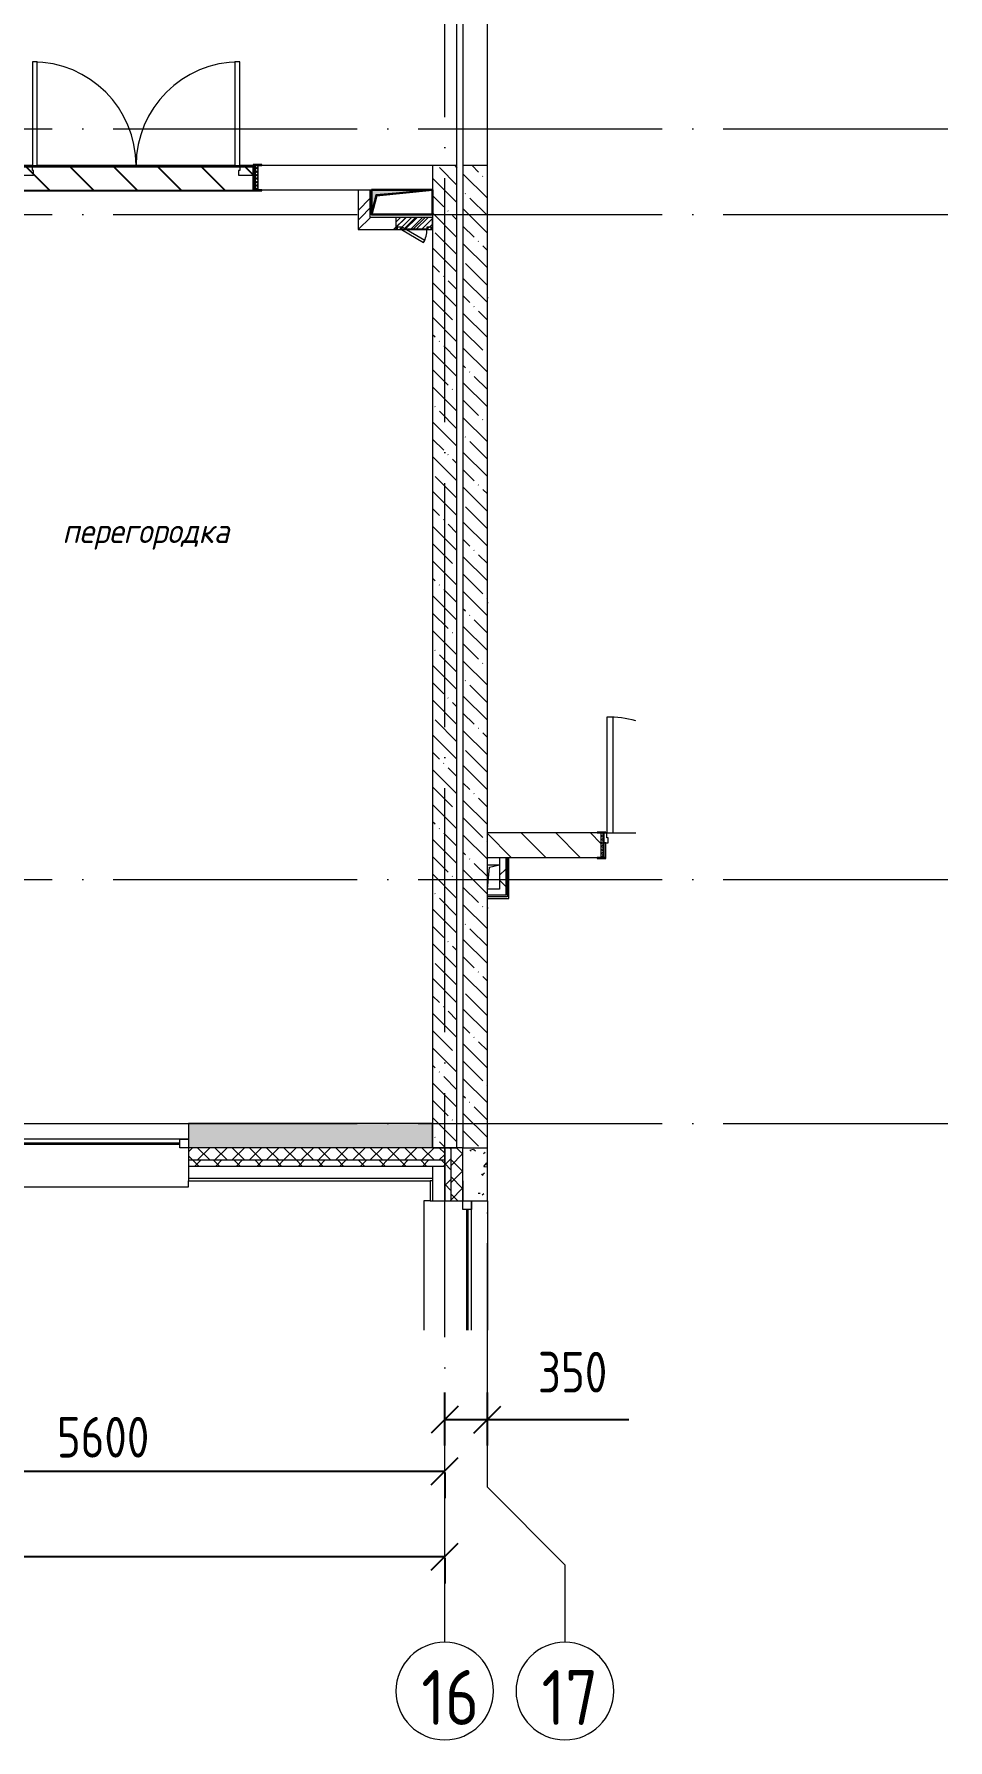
# Model space of a CAD drawing. Header units: millimetres. Extents: x -68946 to 288321, y -402657 to 324925.
# Drawn here: x 65184 to 72673, y -83822 to -69842 of the extents above; entities that cross this region are included whole.
import ezdxf

# ---------------------------------------------------------------- set-up
doc = ezdxf.new("R2010")
doc.units = ezdxf.units.MM
doc.linetypes.add('ADSK_Линия сетки', pattern=[2500, 2000, -250, 0, -250])
doc.layers.get('Defpoints').update_dxf_attribs({"color": 250})
for name, color, linetype, lineweight in [('A-____-____-DIMS', 250, 'Continuous', 9), ('A-DETL-GENF-OTLN', 250, 'Continuous', 5), ('A-DOOR-____-MCUT', 250, 'Continuous', 5), ('A-DOOR-____-OTLN', 250, 'Continuous', 5), ('A-DOOR-FRAM-MCUT', 31, 'Continuous', 5), ('A-DOOR-FRAM-OTLN', 31, 'Continuous', 5), ('A-FLOR-____-OTLN', 192, 'Continuous', 9), ('A-GENM-____-MCUT', 250, 'Continuous', 25), ('A-GENM-____-OTLN', 250, 'Continuous', 9), ('A-GLAZ-____-MCUT', 250, 'Continuous', 9), ('A-GLAZ-____-OTLN', 250, 'Continuous', 5), ('A-WALL-____-MCUT', 250, 'Continuous', 13), ('A-WALL-____-PATT', 250, 'Continuous', 13), ('A-WALL-FNSH-MCUT', 250, 'Continuous', 13), ('G-____-____-TEXT', 250, 'Continuous', 9), ('I-WALL-____-OTLN', 250, 'Continuous', 9), ('S-GRID-____-IDEN', 250, 'Continuous', 9), ('S-GRID-____-OTLN', 250, 'Continuous', 9), ('КР_Отверстия_ВК', 1, 'Continuous', 30)]:
    doc.layers.add(name, color=color, linetype=linetype, lineweight=lineweight)
doc.styles.add('GOST Common', font='', dxfattribs={"width": 0.9, "height": 350})
doc.styles.add('ISOCPEUR_I', font='isocpeui.ttf', dxfattribs={"width": 0.9, "height": 12.5})
doc.styles.get("Standard").update_dxf_attribs({"font": 'ГОСТ тип А.ttf'})
doc.styles.get('GOST Common').set_extended_font_data('GOST Common')
doc.dimstyles.new('А3', dxfattribs={"dimtxt": 333, "dimasz": 222, "dimexe": 222, "dimexo": 111, "dimgap": 111, "dimtad": 1, "dimtoh": 1, "dimdec": 0, "dimrnd": 0.0015, "dimzin": 0, "dimdsep": 46, "dimtxsty": 'Standard', "dimblk": 'OBLIQUE', "dimcen": 0, "dimclrd": 7, "dimclre": 7, "dimclrt": 7, "dimadec": 0, "dimazin": 0, "dimtfac": 1, "dimtdec": 0, "dimtofl": 0, "dimtmove": 0, "dimatfit": 3, "dimfxl": 1, "dimtolj": 1, "dimtzin": 0, "dimarcsym": 0})
pattern_1 = [(135, (-601.29, -122294.79), (-84.85281, -84.85281), []), (225, (-601.29, -122294.79), (84.85281, -84.85281), [])]
pattern_2 = [(45, (-601.29, -122294.79), (-70.71068, 70.71068), []), (135, (-601.29, -122294.79), (-70.71068, -70.71068), [])]
pattern_3 = [(45, (-601.3, -122294.8), (-224.5064, 224.5064), []), (45, (-521.92, -122294.8), (0, 449.0128), []), (45, (-680.67, -122294.8), (0, 449.0128), [])]
pattern_4 = [(135, (-601.3, -122294.79), (-142.5612, -142.5612), []), (135, (-458.73, -122294.79), (-142.5612, -142.5612), [252.016, -50.403, 3.353, -47.05])]
pattern_5 = [(50, (-601.3, -122294.8), (364.3679, -31.8783), [38.1, -419.1]), (355, (-601.3, -122294.8), (-70.4859, 382.1133), [30.48, -335.28]), (100.451, (-570.93, -122297.45), (293.885, 350.2334), [32.38, -356.18]), (46.184, (-601.3, -122193.2), (542.1585, -84.0858), [57.15, -628.65]), (96.636, (-556.1, -122200.2), (474.805, 494.8554), [48.57, -534.27]), (351.184, (-601.3, -122193.2), (474.8102, 494.85), [45.72, -502.92]), (21, (-550.5, -122218.6), (303.2285, -204.5305), [38.1, -419.1]), (326, (-550.5, -122218.6), (123.6039, 368.376), [30.48, -335.28]), (71.451, (-525.22, -122235.63), (426.8341, 163.8427), [32.38, -356.18]), (37.5, (-601.29, -122294.79), (6.17665, 169.11015), [16.764, -314.452, 16.764, -323.596, -336.55]), (37.5, (-601.29, -122294.79), (6.17665, 169.11015), [-671.576, 16.764, -319.786]), (7.5, (-601.3, -122294.79), (133.63888, 200.3615), [16.764, -177.292, 16.764, -306.832, -128.27]), (7.5, (-601.3, -122294.79), (133.63888, 200.3615), [-517.652, 16.764, -111.506]), (327.5, (-714.58, -122294.79), (271.18182, -11.45836), [16.764, -110.236, 16.764, -379.476, -525.78]), (327.5, (-714.58, -122294.79), (271.18182, -11.45836), [-523.24, 16.764, -509.016]), (317.5, (-765.38, -122294.8), (296.2585, 50.85285), [16.764, -148.336, 16.764, -246.38, -373.38]), (317.5, (-765.38, -122294.8), (296.2585, 50.85285), [-428.244, 16.764, -356.616])]

# ---------------------------------------------------------------- blocks, each defined once
blk = doc.blocks.new('Дверь_СКБ_2Ст_Внутренняя1 - Н_ВВ-4_2000x2600h_Фрамуга сверху-42096474-АР1_Маркировочный план 2 этажа С1')
at = {"layer": 'A-DOOR-____-OTLN'}
h = blk.add_hatch(dxfattribs=at)
h.set_pattern_fill('FP_14', color=256, style=0, pattern_type=2)
h.set_pattern_definition([(135, (1301.41, 164.685), (-14.1421, -14.1421), []), (225, (1301.41, 164.685), (14.1421, -14.1421), [])])
h.paths.add_polyline_path([(1012.5, -100), (1012.5, 100), (987.5, 100), (987.5, -100)])
at = {"layer": 'A-DOOR-FRAM-OTLN'}
h = blk.add_hatch(dxfattribs=at)
h.set_pattern_fill('FP_15', color=256, style=0, pattern_type=2)
h.set_pattern_definition([(45, (-821.384, 164.685), (-14.1421, 14.1421), []), (135, (-821.384, 164.685), (-14.1421, -14.1421), [])])
h.paths.add_polyline_path([(-962.5, -100), (-962.5, 100), (-987.5, 100), (-987.5, -100)])
at = {"layer": 'A-DOOR-____-MCUT'}
for p, q in [((-837.5, 950), (-837.5, 100)), ((-797.5, 950), (-837.5, 950)), ((-797.5, 100), (-797.5, 950)), ((862.5, 950), (822.5, 950)), ((822.5, 950), (822.5, 100)), ((862.5, 100), (862.5, 950)), ((-837.5, 100), (-797.5, 100)), ((822.5, 100), (862.5, 100))]:
    blk.add_line(p, q, dxfattribs=at)
at = {"layer": 'A-DOOR-____-OTLN'}
for centre, start, end in [((-837.5, 100), 0, 90), ((862.5, 100), 90, 180)]:
    blk.add_arc(centre, 850, start, end, dxfattribs=at)
at = {"layer": 'A-DOOR-FRAM-MCUT'}
for p, q in [((-947.5, 108), (-1017.5, 108)), ((-1017.5, 108), (-1017.5, 100)), ((-1017.5, 100), (-947.5, 100)), ((-962.5, 100), (-987.5, 100)), ((-987.5, 100), (-987.5, -100)), ((-837.5, 100), (-962.5, 100)), ((-962.5, 100), (-962.5, 20)), ((-962.5, -100), (-962.5, 100)), ((-947.5, 100), (-962.5, 100)), ((-962.5, 100), (-962.5, 99)), ((-962.5, 99), (-947.5, 99)), ((-962.5, 20), (-827.5, 20)), ((-947.5, 20), (-962.5, 20)), ((-962.5, 20), (-962.5, -100)), ((-947.5, 100), (-947.5, 108)), ((-947.5, 99), (-947.5, 100)), ((-947.5, -100), (-947.5, 20)), ((-837.5, 60), (-837.5, 100)), ((-827.5, 60), (-837.5, 60)), ((-827.5, 20), (-827.5, 60)), ((862.5, 60), (852.5, 60)), ((852.5, 60), (852.5, 20)), ((852.5, 20), (987.5, 20)), ((862.5, 100), (862.5, 60)), ((987.5, 100), (862.5, 100)), ((1042.5, 108), (972.5, 108)), ((972.5, 108), (972.5, 100)), ((987.5, 100), (972.5, 100)), ((972.5, 100), (972.5, 99)), ((972.5, 100), (1042.5, 100)), ((972.5, 99), (987.5, 99)), ((987.5, 20), (972.5, 20)), ((972.5, 20), (972.5, -100)), ((987.5, 20), (987.5, 100)), ((1012.5, 100), (987.5, 100)), ((987.5, 100), (987.5, -100)), ((987.5, 99), (987.5, 100)), ((987.5, -100), (987.5, 20)), ((1012.5, -100), (1012.5, 100)), ((1042.5, 100), (1042.5, 108)), ((-947.5, -100), (-1017.5, -100)), ((-1017.5, -100), (-1017.5, -108)), ((-1017.5, -108), (-947.5, -108)), ((-987.5, -100), (-962.5, -100)), ((-962.5, -100), (-947.5, -100)), ((-947.5, -108), (-947.5, -100)), ((972.5, -100), (987.5, -100)), ((1042.5, -100), (972.5, -100)), ((972.5, -100), (972.5, -108)), ((972.5, -108), (1042.5, -108)), ((987.5, -100), (1012.5, -100)), ((1042.5, -108), (1042.5, -100))]:
    blk.add_line(p, q, dxfattribs=at)
blk = doc.blocks.new('Окно_СКБ_1Ст1 - 120_Окно_СКБ_1Ст_1700_ОК19Л-29018918-АР1_Маркировочный план 2 этажа С1')
at = {"layer": 'A-GLAZ-____-MCUT'}
for p, q in [((-850, -195), (-850, -125)), ((-850, -125), (-780, -125)), ((-780, -125), (-780, -195)), ((780, -195), (780, -125)), ((780, -125), (850, -125)), ((850, -125), (850, -195)), ((-780, -195), (-850, -195)), ((850, -195), (780, -195))]:
    blk.add_line(p, q, dxfattribs=at)
at = {"layer": 'A-GLAZ-____-MCUT', "lineweight": 5}
for p, q in [((780, -155), (-780, -155)), ((780, -165), (-780, -165))]:
    blk.add_line(p, q, dxfattribs=at)
at = {"layer": 'A-GLAZ-____-OTLN'}
blk.add_line((-850, -195), (850, -195), dxfattribs=at)
blk = doc.blocks.new('WNW_Отлив1 - Отлив_металлический 2-28595994-АР1_Маркировочный план 2 этажа С1')
at = {"layer": 'A-GLAZ-____-OTLN'}
for p, q in [((850, 320), (-850, 320)), ((-850, 320), (-850, 270)), ((850, 270), (850, 320))]:
    blk.add_line(p, q, dxfattribs=at)
blk = doc.blocks.new('Окно_СКБ_1Ст1 - 120_Окно_СКБ_1Ст_1650_ОК17_E60-37619705-АР1_Маркировочный план 2 этажа С1')
at = {"layer": 'A-GLAZ-____-MCUT'}
for p, q in [((755, -195), (755, -125)), ((755, -125), (825, -125)), ((825, -125), (825, -195)), ((825, -195), (755, -195))]:
    blk.add_line(p, q, dxfattribs=at)
at = {"layer": 'A-GLAZ-____-MCUT', "lineweight": 5}
for p, q in [((755, -155), (-234, -155)), ((755, -165), (-234, -165))]:
    blk.add_line(p, q, dxfattribs=at)
at = {"layer": 'A-GLAZ-____-OTLN'}
blk.add_line((-234, -195), (825, -195), dxfattribs=at)
blk = doc.blocks.new('WNW_Отлив1 - Отлив_металлический 2-28603322-АР1_Маркировочный план 2 этажа С1')
at = {"layer": 'A-GLAZ-____-OTLN'}
for p, q in [((825, 320), (-234, 320)), ((825, 270), (825, 320))]:
    blk.add_line(p, q, dxfattribs=at)
blk = doc.blocks.new('_Wn_-As_OpeningMEP_floor__Rectangular - _Wn_-As_OpeningMEP_floor__Rectangular-V14-АР1_Маркировочный план 2 этажа С1')
at = {"layer": 'A-DETL-GENF-OTLN'}
for p, q in [((-212, 112), (250, 150)), ((-250, -50), (-212, 112))]:
    blk.add_line(p, q, dxfattribs=at)
blk = doc.blocks.new('_Wn_-As_OpeningMEP_floor__Rectangular - _Wn_-As_OpeningMEP_floor__Rectangular-34853280-АР1_Маркировочный план 2 этажа С1')
at = {"layer": 'A-DETL-GENF-OTLN'}
for p, q in [((-32, 132), (50, 150)), ((-50, -50), (-32, 132))]:
    blk.add_line(p, q, dxfattribs=at)
blk = doc.blocks.new('Дверь_СКБ_2Ст_Фрамуга2 - Н_ВВ-13_2700x2600h_Коридоры-42037136-АР1_Маркировочный план 2 этажа С1')
at = {"layer": 'A-DOOR-FRAM-OTLN'}
h = blk.add_hatch(dxfattribs=at)
h.set_pattern_fill('FP_52', color=256, style=0, pattern_type=2)
h.set_pattern_definition([(45, (-1171.384, 164.685), (-14.1421, 14.1421), []), (135, (-1171.384, 164.685), (-14.1421, -14.1421), [])])
h.paths.add_polyline_path([(-1312.5, -100), (-1312.5, 100), (-1337.5, 100), (-1337.5, -100)])
at = {"layer": 'A-DOOR-____-MCUT'}
for p, q in [((-1287.5, 1050), (-1287.5, 100)), ((-1237.5, 1050), (-1287.5, 1050)), ((-1237.5, 100), (-1237.5, 1050)), ((-1287.5, 100), (-1237.5, 100))]:
    blk.add_line(p, q, dxfattribs=at)
at = {"layer": 'A-DOOR-____-OTLN'}
blk.add_arc((-1287.5, 100), 950, 75.62242, 90, dxfattribs=at)
at = {"layer": 'A-DOOR-FRAM-MCUT'}
for p, q in [((-1297.5, 108), (-1367.5, 108)), ((-1367.5, 108), (-1367.5, 100)), ((-1367.5, 100), (-1297.5, 100)), ((-1312.5, 100), (-1337.5, 100)), ((-1337.5, 100), (-1337.5, -100)), ((-1287.5, 100), (-1312.5, 100)), ((-1312.5, 100), (-1312.5, 20)), ((-1312.5, -100), (-1312.5, 100)), ((-1312.5, 20), (-1277.5, 20)), ((-1297.5, 20), (-1312.5, 20)), ((-1312.5, 20), (-1312.5, -100)), ((-1297.5, 100), (-1297.5, 108)), ((-1297.5, -100), (-1297.5, 20)), ((-1287.5, 60), (-1287.5, 100)), ((-1277.5, 60), (-1287.5, 60)), ((-1277.5, 20), (-1277.5, 60)), ((-1297.5, -100), (-1367.5, -100)), ((-1367.5, -100), (-1367.5, -108)), ((-1367.5, -108), (-1297.5, -108)), ((-1337.5, -100), (-1312.5, -100)), ((-1312.5, -100), (-1297.5, -100)), ((-1297.5, -108), (-1297.5, -100))]:
    blk.add_line(p, q, dxfattribs=at)
blk = doc.blocks.new('АР_Люк - ЛРС_ВК_300х400_внутренний_RAL 9003-42734016-АР1_Маркировочный план 2 этажа С1')
at = {"layer": 'A-DOOR-____-OTLN'}
h = blk.add_hatch(dxfattribs=at)
h.set_pattern_fill('FP_53', color=256, style=0, pattern_type=2)
h.set_pattern_definition([(45, (125, 0), (-22.6274, 22.6274), [])])
h.paths.add_polyline_path([(275, 50), (-25, 50), (-25, -50), (275, -50)])
at = {"layer": 'A-DETL-GENF-OTLN'}
for p, q in [((275, 50), (-25, 50)), ((-25, 50), (-25, -50)), ((275, -50), (275, 50)), ((-25, -50), (275, -50))]:
    blk.add_line(p, q, dxfattribs=at)
at = {"layer": 'A-DOOR-____-MCUT', "lineweight": 5}
for p, q in [((48, 155), (38, 138)), ((230, 50), (48, 155)), ((20, 50), (-15, 50)), ((-15, 50), (-15, 30)), ((-15, 30), (20, 30)), ((20, 30), (20, 50)), ((38, 138), (220, 33)), ((220, 33), (230, 50)), ((265, 50), (230, 50)), ((230, 50), (230, 30)), ((230, 30), (265, 30)), ((265, 30), (265, 50))]:
    blk.add_line(p, q, dxfattribs=at)
blk.add_arc((230, 50), 210, 150, 180, dxfattribs=at)
at = {"layer": 'A-DOOR-____-OTLN'}
blk.add_line((230, 50), (48, 155), dxfattribs=at)
blk = doc.blocks.new('ASML_АР_Отделка Люка - ВО Отделка люков_Грунтовка 0_Шпатлевка 0_Окраска 0_0-V55-АР1_Маркировочный план 2 этажа С1')
at = {"layer": 'A-GENM-____-MCUT', "lineweight": 5}
for p, q in [((-140, 3), (-150, 3)), ((-150, 3), (-150, 0)), ((65, 3), (-104, 3)), ((150, 3), (140, 3)), ((150, 0), (150, 3)), ((-150, 0), (-140, 0)), ((-104, 0), (70, 0)), ((103, 0), (105, 0)), ((140, 0), (150, 0))]:
    blk.add_line(p, q, dxfattribs=at)
blk = doc.blocks.new('Ось сетки - Круг_Ø8 мм-39983606-АР1_Маркировочный план 2 этажа С1')
at = {"layer": 'S-GRID-____-IDEN'}
for start, end in [(360, 180), (180, 360)]:
    blk.add_arc((0, 0), 4, start, end, dxfattribs=at)
blk = doc.blocks.new('_Oblique')
at = {"color": 0, "linetype": 'ByBlock', "lineweight": -2}
blk.add_line((-0.5, -0.5), (0.5, 0.5), dxfattribs=at)
blk = doc.blocks.new('*D2824')
at = {"layer": 'A-____-____-DIMS', "color": 7, "lineweight": -2, "transparency": 16777216}
for p, q in [((62949, -81620), (68549, -81620)), ((62949, -81631), (62949, -81842)), ((68549, -81631), (68549, -81842))]:
    blk.add_line(p, q, dxfattribs=at)
at = {"layer": 'Defpoints', "color": 0, "transparency": 16777216}
for p in [(62949, -81520), (68549, -81520), (68549, -81620)]:
    blk.add_point(p, dxfattribs=at)
at = {"layer": 'A-____-____-DIMS', "color": 7, "lineweight": -2, "transparency": 16777216, "xscale": 222, "yscale": 222, "zscale": 222, "rotation": 180}
blk.add_blockref('_Oblique', (62949, -81620), dxfattribs=at)
at = {"layer": 'A-____-____-DIMS', "color": 7, "lineweight": -2, "transparency": 16777216, "xscale": 222, "yscale": 222, "zscale": 222}
blk.add_blockref('_Oblique', (68549, -81620), dxfattribs=at)
at = {"layer": 'A-____-____-DIMS', "color": 7, "transparency": 16777216, "insert": (65749, -81342), "char_height": 333, "width": 2.48, "attachment_point": 5}
blk.add_mtext('\\A1;5600', dxfattribs=at)
blk = doc.blocks.new('*D2825')
at = {"layer": 'A-____-____-DIMS', "color": 7, "lineweight": -2, "transparency": 16777216}
for p, q in [((68549, -81409), (68549, -80975)), ((68899, -81409), (68899, -80975)), ((68549, -81197), (68899, -81197)), ((68899, -81197), (70057, -81197))]:
    blk.add_line(p, q, dxfattribs=at)
at = {"layer": 'Defpoints', "color": 0, "transparency": 16777216}
for p in [(68899, -81197), (68549, -81520), (68899, -81520)]:
    blk.add_point(p, dxfattribs=at)
at = {"layer": 'A-____-____-DIMS', "color": 7, "lineweight": -2, "transparency": 16777216, "xscale": 222, "yscale": 222, "zscale": 222, "rotation": 180}
blk.add_blockref('_Oblique', (68549, -81197), dxfattribs=at)
at = {"layer": 'A-____-____-DIMS', "color": 7, "lineweight": -2, "transparency": 16777216, "xscale": 222, "yscale": 222, "zscale": 222}
blk.add_blockref('_Oblique', (68899, -81197), dxfattribs=at)
at = {"layer": 'A-____-____-DIMS', "color": 7, "transparency": 16777216, "insert": (69313, -80642), "char_height": 333, "width": 1.86, "attachment_point": 1, "line_spacing_factor": 1.022761}
blk.add_mtext('\\A1;350', dxfattribs=at)
blk = doc.blocks.new('*D2826')
at = {"layer": 'A-____-____-DIMS', "color": 7, "lineweight": -2, "transparency": 16777216}
for p, q in [((-601, -82320), (68549, -82320)), ((-601, -82331), (-601, -82542)), ((68549, -82331), (68549, -82542))]:
    blk.add_line(p, q, dxfattribs=at)
at = {"layer": 'Defpoints', "color": 0, "transparency": 16777216}
for p in [(-601, -82220), (68549, -82220), (68549, -82320)]:
    blk.add_point(p, dxfattribs=at)
at = {"layer": 'A-____-____-DIMS', "color": 7, "lineweight": -2, "transparency": 16777216, "xscale": 222, "yscale": 222, "zscale": 222, "rotation": 180}
blk.add_blockref('_Oblique', (-601, -82320), dxfattribs=at)
at = {"layer": 'A-____-____-DIMS', "color": 7, "lineweight": -2, "transparency": 16777216, "xscale": 222, "yscale": 222, "zscale": 222}
blk.add_blockref('_Oblique', (68549, -82320), dxfattribs=at)
at = {"layer": 'A-____-____-DIMS', "color": 7, "transparency": 16777216, "insert": (33974, -82042), "char_height": 333, "width": 2.92, "attachment_point": 5}
blk.add_mtext('\\A1;69150', dxfattribs=at)
blk = doc.blocks.new('*U2803')
at = {"linetype": 'ByBlock', "lineweight": -2, "ltscale": 5}
h = blk.add_hatch(color=0, dxfattribs=at)
h.dxf.hatch_style = 1
h.paths.add_polyline_path([(82, -93), (1000, 0), (0, 0), (0, -400)])
at = {"color": 0, "linetype": 'ByBlock', "lineweight": -2, "ltscale": 5}
blk.add_lwpolyline([(0, 0), (1000, 0), (1000, -400), (0, -400)], close=True, dxfattribs=at)
blk.add_lwpolyline([(1000, 0), (82, -93), (0, -400)], dxfattribs=at)

msp = doc.modelspace()

# ---------------------------------------------------------------- hatches: boundary and pattern name
h = msp.add_hatch()
h.set_pattern_fill('ANSI31', color=256, scale=80, angle=90)
h.set_pattern_definition([(135, (54698.7, -70927.8), (-179.605, -179.605), [])])
h.paths.add_polyline_path([(66979.3078, -71127.7883), (54698.7078, -71127.7883), (54698.7078, -70927.7883), (66979.3078, -70927.7883)])
at = {"layer": 'A-WALL-____-PATT', "lineweight": 15, "true_color": 0x000000}
h = msp.add_hatch(dxfattribs=at)
h.set_pattern_fill('FP_23', color=18, style=0, pattern_type=2)
h.set_pattern_definition(pattern_4)
h.paths.add_polyline_path([(68448.7078, -78969.7281), (68648.7078, -78969.7281), (68648.7078, -70919.7883), (68448.7078, -70919.7883), (68448.7078, -78814.4683)])
h = msp.add_hatch(dxfattribs=at)
h.set_pattern_fill('FP_23', color=18, style=0, pattern_type=2)
h.set_pattern_definition(pattern_4)
h.paths.add_polyline_path([(68448.7078, -78969.7281), (68648.7078, -78969.7281), (68648.7078, -70919.7883), (68448.7078, -70919.7883), (68448.7078, -78814.4683)])
h = msp.add_hatch(dxfattribs=at)
h.set_pattern_fill('FP_23', color=18, style=0, pattern_type=2)
h.set_pattern_definition(pattern_4)
h.paths.add_polyline_path([(68698.7078, -78969.7287), (68898.7078, -78969.7287), (68898.7078, -70919.7883), (68698.7078, -70919.7883), (68698.7078, -78814.4683)])
h = msp.add_hatch(dxfattribs=at)
h.set_pattern_fill('FP_7', color=18, style=0, pattern_type=2)
h.set_pattern_definition(pattern_3)
h.paths.add_polyline_path([(67938.7078, -71344.7883), (67938.7078, -71119.7883), (67838.7078, -71119.7883), (67838.7078, -71344.7883)])
h = msp.add_hatch(dxfattribs=at)
h.set_pattern_fill('FP_7', color=18, style=0, pattern_type=2)
h.set_pattern_definition(pattern_3)
h.paths.add_polyline_path([(67838.7078, -71444.7883), (68148.7078, -71444.7883), (68148.7078, -71441.7883), (68158.7078, -71441.7883), (68158.7078, -71424.7883), (68193.7078, -71424.7883), (68193.7078, -71441.7883), (68195.4399, -71441.7883), (68203.7078, -71427.4678), (68228.5117, -71441.7883), (68403.7078, -71441.7883), (68403.7078, -71424.7883), (68438.7078, -71424.7883), (68439.7078, -71441.7883), (68448.7078, -71441.7883), (68448.7078, -71344.7883), (67838.7078, -71344.7883)])
h = msp.add_hatch(dxfattribs=at)
h.set_pattern_fill('FP_1', color=18, style=0, pattern_type=2)
h.set_pattern_definition([(135, (-601.3, -122294.79), (-141.42136, -141.42136), [])])
h.paths.add_polyline_path([(68973.3732, -76589.7878), (69828.7078, -76589.7878), (69828.7078, -76389.7878), (68898.7078, -76389.7878), (68898.7078, -76589.7878)])
h = msp.add_hatch(dxfattribs=at)
h.set_pattern_fill('FP_25', color=18, style=0, pattern_type=2)
h.set_pattern_definition([(45, (-601.3, -122294.79), (-141.42136, 141.42136), []), (135, (-601.3, -122294.79), (-141.42136, -141.42136), [])])
h.paths.add_polyline_path([(69048.7078, -76850.6145), (69048.7078, -76589.7878), (68998.7078, -76589.7878), (68998.7078, -76850.6145)])
h = msp.add_hatch(dxfattribs=at)
h.set_pattern_fill('FP_24', color=18, style=0, pattern_type=2)
h.set_pattern_definition(pattern_5)
h.paths.add_polyline_path([(68402.8242, -78969.7878), (68448.7078, -78969.7878), (68448.7078, -78769.7878), (66448.7078, -78769.7878), (66448.7078, -78969.7878), (67832.2751, -78969.7878)])
h.paths.add_polyline_path([(64408.981, -78969.7878), (64748.7078, -78969.7878), (64748.7078, -78769.7878), (64048.7078, -78769.7878), (64048.7078, -78969.7878)])
h.paths.add_polyline_path([(62697.3339, -78969.7878), (62748.7078, -78969.7878), (62748.7078, -78769.7878), (61948.7078, -78769.7878), (61948.7078, -78969.7878), (62126.7848, -78969.7878)])
h.paths.add_polyline_path([(59548.7078, -78969.7878), (60248.7078, -78969.7878), (60248.7078, -78769.7878), (59548.7078, -78769.7878)])
h.paths.add_polyline_path([(57562.3926, -78969.7878), (58248.7078, -78969.7878), (58248.7078, -78769.7878), (57448.7078, -78769.7878), (57448.7078, -78969.7878)])
h.paths.add_polyline_path([(53748.7078, -78969.7878), (53748.7078, -78769.7878), (52948.7078, -78769.7878), (52948.7078, -78969.7878), (53568.5494, -78969.7878)])
h.paths.add_polyline_path([(49004.1572, -78969.7878), (49248.7078, -78969.7878), (49248.7078, -78769.7878), (48448.7078, -78769.7878), (48448.7078, -78969.7878)])
h.paths.add_polyline_path([(44748.7078, -78969.7878), (44748.7078, -78769.7878), (43948.7078, -78769.7878), (43948.7078, -78969.7878), (44439.7649, -78969.7878)])
h.paths.add_polyline_path([(41587.0198, -78969.7878), (42248.7078, -78969.7878), (42248.7078, -78769.7878), (41548.7078, -78769.7878), (41548.7078, -78969.7878)])
h.paths.add_polyline_path([(40248.7078, -78969.7878), (40248.7078, -78769.7878), (39448.7078, -78769.7878), (39448.7078, -78969.7878), (39875.3727, -78969.7878)])
h.paths.add_polyline_path([(35881.5295, -78969.7878), (36148.7078, -78969.7878), (36148.7078, -78769.7878), (35748.7078, -78769.7878), (35748.7078, -78969.7878)])
h.paths.add_polyline_path([(34948.7078, -78969.7878), (35348.7078, -78969.7878), (35348.7078, -78769.7878), (34948.7078, -78769.7878), (34948.7078, -78814.4683)])
h.paths.add_polyline_path([(31317.1372, -78969.7878), (31648.7078, -78969.7878), (31648.7078, -78769.7878), (30848.7078, -78769.7878), (30848.7078, -78969.7878)])
h.paths.add_polyline_path([(27148.7078, -78969.7878), (27148.7078, -78769.7878), (26348.7078, -78769.7878), (26348.7078, -78969.7878), (26752.745, -78969.7878)])
h.paths.add_polyline_path([(23548.7078, -78969.7878), (24248.7078, -78969.7878), (24248.7078, -78769.7878), (23548.7078, -78769.7878)])
h.paths.add_polyline_path([(22648.7078, -78969.7878), (22648.7078, -78769.7878), (21848.7078, -78769.7878), (21848.7078, -78969.7878), (22188.3528, -78969.7878)])
h.paths.add_polyline_path([(18148.7078, -78969.7878), (18148.7078, -78769.7878), (17348.7078, -78769.7878), (17348.7078, -78969.7878), (17623.9605, -78969.7878)])
h.paths.add_polyline_path([(13059.5683, -78969.7878), (13648.7078, -78969.7878), (13648.7078, -78769.7878), (12848.7078, -78769.7878), (12848.7078, -78969.7878)])
h.paths.add_polyline_path([(9148.7078, -78969.7878), (9148.7078, -78769.7878), (8348.7078, -78769.7878), (8348.7078, -78969.7878), (9065.7251, -78969.7878)])
h.paths.add_polyline_path([(6212.9799, -78969.7878), (6248.7078, -78969.7878), (6248.7078, -78769.7878), (5548.7078, -78769.7878), (5548.7078, -78969.7878)])
h.paths.add_polyline_path([(4648.7078, -78969.7878), (4648.7078, -78769.7878), (3848.7078, -78769.7878), (3848.7078, -78969.7878), (4501.3328, -78969.7878)])
h.paths.add_polyline_path([(148.7078, -78969.7878), (148.7078, -78769.7878), (-401.3141, -78769.7878), (-401.3141, -78969.7878), (-63.0594, -78969.7878)])
h = msp.add_hatch(dxfattribs=at)
h.set_pattern_fill('FP_17', color=18, style=0, pattern_type=2)
h.set_pattern_definition(pattern_2)
h.paths.add_polyline_path([(68402.8242, -79069.7878), (68548.7078, -79069.7878), (68548.7078, -78969.7878), (66448.7078, -78969.7878), (66448.7078, -79069.7878), (67832.2751, -79069.7878)])
h.paths.add_polyline_path([(63148.7078, -79069.7878), (63148.7078, -78969.7878), (61948.7078, -78969.7878), (61948.7078, -79069.7878), (62697.3339, -79069.7878)])
h.paths.add_polyline_path([(64408.981, -79069.7878), (64748.7078, -79069.7878), (64748.7078, -78969.7878), (64048.7078, -78969.7878), (64048.7078, -79069.7878)])
h.paths.add_polyline_path([(57448.7078, -79069.7878), (58648.7078, -79069.7878), (58648.7078, -78969.7878), (57448.7078, -78969.7878)])
h.paths.add_polyline_path([(60248.7078, -79069.7878), (60248.7078, -78969.7878), (59548.7078, -78969.7878), (59548.7078, -79069.7878)])
h.paths.add_polyline_path([(53568.5494, -79069.7878), (54148.7078, -79069.7878), (54148.7078, -78969.7878), (52948.7078, -78969.7878), (52948.7078, -79069.7878), (52998.0004, -79069.7878)])
h.paths.add_polyline_path([(49648.7078, -79069.7878), (49648.7078, -78969.7878), (48448.7078, -78969.7878), (48448.7078, -79069.7878), (49574.7062, -79069.7878)])
h.paths.add_polyline_path([(45148.7078, -79069.7878), (45148.7078, -78969.7878), (43948.7078, -78969.7878), (43948.7078, -79069.7878), (45010.314, -79069.7878)])
h.paths.add_polyline_path([(42248.7078, -79069.7878), (42248.7078, -78969.7878), (41548.7078, -78969.7878), (41548.7078, -79069.7878), (41587.0198, -79069.7878)])
h.paths.add_polyline_path([(39875.3727, -79069.7878), (40648.7078, -79069.7878), (40648.7078, -78969.7878), (39448.7078, -78969.7878), (39448.7078, -79069.7878)])
h.paths.add_polyline_path([(34948.7078, -79069.7878), (36148.7078, -79069.7878), (36148.7078, -78969.7878), (34948.7078, -78969.7878)])
h.paths.add_polyline_path([(31648.7078, -79069.7878), (31648.7078, -78969.7878), (30448.7078, -78969.7878), (30448.7078, -79069.7878), (31317.1372, -79069.7878)])
h.paths.add_polyline_path([(26752.745, -79069.7878), (27148.7078, -79069.7878), (27148.7078, -78969.7878), (25948.7078, -78969.7878), (25948.7078, -79069.7878), (26182.196, -79069.7878)])
h.paths.add_polyline_path([(24248.7078, -79069.7878), (24248.7078, -78969.7878), (23548.7078, -78969.7878), (23548.7078, -79069.7878)])
h.paths.add_polyline_path([(21617.8037, -79069.7878), (22648.7078, -79069.7878), (22648.7078, -78969.7878), (21448.7078, -78969.7878), (21448.7078, -79069.7878)])
h.paths.add_polyline_path([(16948.7078, -79069.7878), (18148.7078, -79069.7878), (18148.7078, -78969.7878), (16948.7078, -78969.7878)])
h.paths.add_polyline_path([(13648.7078, -79069.7878), (13648.7078, -78969.7878), (12448.7078, -78969.7878), (12448.7078, -79069.7878), (13630.1173, -79069.7878)])
h.paths.add_polyline_path([(7948.7078, -79069.7878), (9148.7078, -79069.7878), (9148.7078, -78969.7878), (7948.7078, -78969.7878)])
h.paths.add_polyline_path([(6212.9799, -79069.7878), (6248.7078, -79069.7878), (6248.7078, -78969.7878), (5548.7078, -78969.7878), (5548.7078, -79069.7878)])
h.paths.add_polyline_path([(4501.3328, -79069.7878), (4648.7078, -79069.7878), (4648.7078, -78969.7878), (3448.7078, -78969.7878), (3448.7078, -79069.7878), (3930.7838, -79069.7878)])
h.paths.add_polyline_path([(148.7078, -79069.7878), (148.7078, -78969.7878), (-901.3141, -78969.7878), (-901.3141, -79069.7878), (-63.0594, -79069.7878)])
h = msp.add_hatch(dxfattribs=at)
h.set_pattern_fill('FP_16', color=18, style=0, pattern_type=2)
h.set_pattern_definition(pattern_1)
h.paths.add_polyline_path([(68598.7078, -79404.7883), (68598.7078, -78969.7878), (68548.7078, -78969.7878), (68548.7078, -79404.7883)])
h = msp.add_hatch(dxfattribs=at)
h.set_pattern_fill('FP_17', color=18, style=0, pattern_type=2)
h.set_pattern_definition(pattern_2)
h.paths.add_polyline_path([(68598.7078, -79404.7883), (68698.7078, -79404.7883), (68698.7078, -78969.7878), (68598.7078, -78969.7878), (68598.7078, -79364.1514)])
h = msp.add_hatch(dxfattribs=at)
h.set_pattern_fill('FP_24', color=18, style=0, pattern_type=2)
h.set_pattern_definition(pattern_5)
h.paths.add_polyline_path([(68898.7078, -79404.7883), (68898.7078, -78969.7287), (68698.7078, -78969.7287), (68698.7078, -79404.7883)])
h = msp.add_hatch(dxfattribs=at)
h.set_pattern_fill('FP_16', color=18, style=0, pattern_type=2)
h.set_pattern_definition(pattern_1)
h.paths.add_polyline_path([(64748.7078, -79119.7878), (64748.7078, -79069.7878), (64048.7078, -79069.7878), (64048.7078, -79119.7878), (64408.981, -79119.7878)])
h.paths.add_polyline_path([(66448.7078, -79119.7878), (68548.7078, -79119.7878), (68548.7078, -79069.7878), (66448.7078, -79069.7878)])
h.paths.add_polyline_path([(63148.7078, -79119.7878), (63148.7078, -79069.7878), (61948.7078, -79069.7878), (61948.7078, -79119.7878), (62697.3339, -79119.7878)])
h.paths.add_polyline_path([(59548.7078, -79119.7878), (60248.7078, -79119.7878), (60248.7078, -79069.7878), (59548.7078, -79069.7878)])
h.paths.add_polyline_path([(58648.7078, -79119.7878), (58648.7078, -79069.7878), (57448.7078, -79069.7878), (57448.7078, -79119.7878), (58132.9416, -79119.7878)])
h.paths.add_polyline_path([(52948.7078, -79119.7878), (54148.7078, -79119.7878), (54148.7078, -79069.7878), (52948.7078, -79069.7878)])
h.paths.add_polyline_path([(49574.7062, -79119.7878), (49648.7078, -79119.7878), (49648.7078, -79069.7878), (48448.7078, -79069.7878), (48448.7078, -79119.7878), (49004.1572, -79119.7878)])
h.paths.add_polyline_path([(43948.7078, -79119.7878), (45148.7078, -79119.7878), (45148.7078, -79069.7878), (43948.7078, -79069.7878)])
h.paths.add_polyline_path([(42248.7078, -79119.7878), (42248.7078, -79069.7878), (41548.7078, -79069.7878), (41548.7078, -79119.7878), (41587.0198, -79119.7878)])
h.paths.add_polyline_path([(40445.9217, -79119.7878), (40648.7078, -79119.7878), (40648.7078, -79069.7878), (39448.7078, -79069.7878), (39448.7078, -79119.7878), (39875.3727, -79119.7878)])
h.paths.add_polyline_path([(36148.7078, -79119.7878), (36148.7078, -79069.7878), (34948.7078, -79069.7878), (34948.7078, -79119.7878), (35881.5295, -79119.7878)])
h.paths.add_polyline_path([(31648.7078, -79119.7878), (31648.7078, -79069.7878), (30448.7078, -79069.7878), (30448.7078, -79119.7878), (31317.1372, -79119.7878)])
h.paths.add_polyline_path([(27148.7078, -79119.7878), (27148.7078, -79069.7878), (25948.7078, -79069.7878), (25948.7078, -79119.7878), (26752.745, -79119.7878)])
h.paths.add_polyline_path([(24248.7078, -79119.7878), (24248.7078, -79069.7878), (23548.7078, -79069.7878), (23548.7078, -79119.7878)])
h.paths.add_polyline_path([(22188.3528, -79119.7878), (22648.7078, -79119.7878), (22648.7078, -79069.7878), (21448.7078, -79069.7878), (21448.7078, -79119.7878), (21617.8037, -79119.7878)])
h.paths.add_polyline_path([(18148.7078, -79119.7878), (18148.7078, -79069.7878), (16948.7078, -79069.7878), (16948.7078, -79119.7878), (17623.9605, -79119.7878)])
h.paths.add_polyline_path([(13648.7078, -79119.7878), (13648.7078, -79069.7878), (12448.7078, -79069.7878), (12448.7078, -79119.7878), (13630.1173, -79119.7878)])
h.paths.add_polyline_path([(9148.7078, -79119.7878), (9148.7078, -79069.7878), (7948.7078, -79069.7878), (7948.7078, -79119.7878), (9065.7251, -79119.7878)])
h.paths.add_polyline_path([(5548.7078, -79119.7878), (6248.7078, -79119.7878), (6248.7078, -79069.7878), (5548.7078, -79069.7878)])
h.paths.add_polyline_path([(3930.7838, -79119.7878), (4648.7078, -79119.7878), (4648.7078, -79069.7878), (3448.7078, -79069.7878), (3448.7078, -79119.7878)])
h.paths.add_polyline_path([(-951.3141, -79119.7878), (148.7078, -79119.7878), (148.7078, -79069.7878), (-951.3141, -79069.7878)])

# ---------------------------------------------------------------- linework, layer by layer
msp.add_lwpolyline([(66979.3078, -71127.7883), (54698.7078, -71127.7883), (54698.7078, -70927.7883), (66979.3078, -70927.7883)], close=True)
at = {"layer": 'A-FLOR-____-OTLN', "color": 18, "lineweight": 5, "true_color": 0x000000}
for p, q in [((68648.7078, -70919.7883), (68648.7078, -67619.7878)), ((68698.7078, -67619.7878), (68698.7078, -70919.7883)), ((66829.3078, -70919.7883), (65209.3078, -70919.7883)), ((65209.3078, -70919.7883), (66829.3078, -70919.7883)), ((67948.7078, -71319.7878), (67948.7078, -71119.7883)), ((68448.7078, -71319.7878), (67948.7078, -71319.7878)), ((69928.7078, -76389.7878), (70114.4713, -76389.7878)), ((68898.7078, -76650.6145), (68998.7078, -76650.6145))]:
    msp.add_line(p, q, dxfattribs=at)
at = {"layer": 'A-WALL-____-MCUT', "color": 18, "lineweight": 15, "true_color": 0x000000}
for p, q in [((68448.7078, -70919.7883), (67049.3078, -70919.7883)), ((68448.7078, -70919.7883), (68448.7078, -71441.7883)), ((68648.7078, -70919.7883), (68448.7078, -70919.7883)), ((68648.7078, -78969.7281), (68648.7078, -70919.7883)), ((68698.7078, -70919.7883), (68698.7078, -78969.7287)), ((68898.7078, -70919.7883), (68698.7078, -70919.7883)), ((68898.7078, -78969.7287), (68898.7078, -70919.7883)), ((67049.3078, -71119.7883), (68448.7078, -71119.7883)), ((67838.7078, -71119.7883), (67838.7078, -71444.7883)), ((67938.7078, -71344.7883), (67938.7078, -71119.7883)), ((68448.7078, -71344.7883), (67938.7078, -71344.7883)), ((67838.7078, -71444.7883), (68148.7078, -71444.7883)), ((68448.7078, -71444.7883), (68448.7078, -78969.7281)), ((69798.7078, -76389.7878), (68898.7078, -76389.7878)), ((68898.7078, -76589.7878), (69798.7078, -76589.7878)), ((68998.7078, -76589.7878), (68998.7078, -76850.6145)), ((69048.7078, -76589.7878), (69048.7078, -76900.6145)), ((69061.2078, -76589.7878), (69061.2078, -76913.1145)), ((68998.7078, -76850.6145), (68898.7078, -76850.6145)), ((69048.7078, -76900.6145), (68898.7078, -76900.6145)), ((69061.2078, -76913.1145), (68898.7078, -76913.1145)), ((68448.7078, -78769.7878), (66448.7078, -78769.7878)), ((66448.7078, -78769.7878), (66448.7078, -78969.7878)), ((68448.7078, -78969.7878), (68448.7078, -78769.7878)), ((66448.7078, -78969.7878), (66448.7078, -79119.7878)), ((68448.7078, -78969.7878), (66448.7078, -78969.7878)), ((68448.7078, -78969.7281), (68648.7078, -78969.7281)), ((68548.7078, -78969.7878), (68448.7078, -78969.7878)), ((68598.7078, -78969.7878), (68548.7078, -78969.7878)), ((68548.7078, -78969.7878), (68548.7078, -79404.7883)), ((68698.7078, -78969.7878), (68598.7078, -78969.7878)), ((68598.7078, -78969.7878), (68598.7078, -79404.7883)), ((68698.7078, -78969.7287), (68898.7078, -78969.7287)), ((68698.7078, -79404.7883), (68698.7078, -78969.7878)), ((68898.7078, -79404.7883), (68898.7078, -78969.7287)), ((68898.7078, -78969.7287), (68898.7078, -78969.7287)), ((66448.7078, -79069.7878), (68548.7078, -79069.7878)), ((66448.7078, -79119.7878), (68548.7078, -79119.7878)), ((68448.7078, -79119.7878), (68448.7078, -79404.7883)), ((66448.7078, -79219.7878), (68448.7078, -79219.7878)), ((68448.7078, -79239.7878), (68428.7078, -79239.7878)), ((68698.7078, -79239.7878), (68698.7078, -79404.7883)), ((68448.7078, -79404.7883), (68548.7078, -79404.7883)), ((68548.7078, -79404.7883), (68598.7078, -79404.7883)), ((68598.7078, -79404.7883), (68698.7078, -79404.7883)), ((68698.7078, -79404.7883), (68898.7078, -79404.7883))]:
    msp.add_line(p, q, dxfattribs=at)
at = {"layer": 'A-WALL-FNSH-MCUT', "lineweight": 15}
for p, q in [((69073.7078, -76925.6145), (69073.7078, -76589.7878)), ((68898.7078, -76925.6145), (69073.7078, -76925.6145)), ((66448.7078, -79119.7878), (66448.7078, -79239.7878)), ((66448.7078, -79239.7878), (68428.7078, -79239.7878)), ((68428.7078, -79239.7878), (68428.7078, -79404.7883)), ((68428.7078, -79404.7883), (68448.7078, -79404.7883))]:
    msp.add_line(p, q, dxfattribs=at)
at = {"layer": 'I-WALL-____-OTLN', "color": 18, "lineweight": 15, "true_color": 0x000000}
for p, q in [((64748.7078, -78769.7878), (66448.7078, -78769.7878)), ((68898.7078, -79404.7883), (68898.7078, -80463.5175))]:
    msp.add_line(p, q, dxfattribs=at)
at = {"layer": 'S-GRID-____-OTLN', "color": 18, "linetype": 'ADSK_Линия сетки', "true_color": 0x000000}
for p, q in [((68548.7078, -83022.3092), (68548.7078, -61092.7832)), ((68898.7078, -81752.3092), (68898.7078, -61092.7832)), ((-4170.8434, -70619.7878), (72672.5335, -70619.7878)), ((-4170.8434, -71319.7878), (72672.5335, -71319.7878)), ((-4170.8434, -76769.7878), (72672.5335, -76769.7878)), ((-4170.8434, -78769.7878), (72672.5335, -78769.7878))]:
    msp.add_line(p, q, dxfattribs=at)
at = {"layer": 'S-GRID-____-OTLN', "color": 18, "true_color": 0x000000}
for p, q in [((68898.7078, -81752.3092), (69533.7078, -82387.3092)), ((69533.7078, -82387.3092), (69533.7078, -83022.3092))]:
    msp.add_line(p, q, dxfattribs=at)

# ---------------------------------------------------------------- block references
at = {"layer": 'A-DOOR-____-OTLN', "color": 18, "true_color": 0x000000}
for name, p in [('Дверь_СКБ_2Ст_Внутренняя1 - Н_ВВ-4_2000x2600h_Фрамуга сверху-42096474-АР1_Маркировочный план 2 этажа С1', (66006.8078, -71019.7883)), ('Дверь_СКБ_2Ст_Фрамуга2 - Н_ВВ-13_2700x2600h_Коридоры-42037136-АР1_Маркировочный план 2 этажа С1', (71166.2078, -76489.7878))]:
    msp.add_blockref(name, p, dxfattribs=at)
at = {"layer": 'A-DOOR-____-OTLN', "color": 18, "true_color": 0x000000, "rotation": 180}
msp.add_blockref('АР_Люк - ЛРС_ВК_300х400_внутренний_RAL 9003-42734016-АР1_Маркировочный план 2 этажа С1', (68423.7078, -71394.7883), dxfattribs=at)
at = {"layer": 'A-GENM-____-OTLN', "color": 18, "lineweight": 5, "true_color": 0x000000, "rotation": 180}
msp.add_blockref('ASML_АР_Отделка Люка - ВО Отделка люков_Грунтовка 0_Шпатлевка 0_Окраска 0_0-V55-АР1_Маркировочный план 2 этажа С1', (68298.7078, -71441.7883), dxfattribs=at)
at = {"layer": 'A-GLAZ-____-OTLN', "color": 18, "true_color": 0x000000}
for name, p in [('_Wn_-As_OpeningMEP_floor__Rectangular - _Wn_-As_OpeningMEP_floor__Rectangular-V14-АР1_Маркировочный план 2 этажа С1', (68198.7078, -71269.7878)), ('_Wn_-As_OpeningMEP_floor__Rectangular - _Wn_-As_OpeningMEP_floor__Rectangular-34853280-АР1_Маркировочный план 2 этажа С1', (68948.7078, -76800.6145))]:
    msp.add_blockref(name, p, dxfattribs=at)
for name, p, rotation in [('Окно_СКБ_1Ст1 - 120_Окно_СКБ_1Ст_1700_ОК19Л-29018918-АР1_Маркировочный план 2 этажа С1', (65598.7078, -79094.7878), 180), ('WNW_Отлив1 - Отлив_металлический 2-28595994-АР1_Маркировочный план 2 этажа С1', (65598.7078, -78969.7878), 180), ('WNW_Отлив1 - Отлив_металлический 2-28603322-АР1_Маркировочный план 2 этажа С1', (68698.7078, -80229.7883), 89.99999999999991), ('Окно_СКБ_1Ст1 - 120_Окно_СКБ_1Ст_1650_ОК17_E60-37619705-АР1_Маркировочный план 2 этажа С1', (68573.7078, -80229.7883), 89.99999999999991)]:
    msp.add_blockref(name, p, dxfattribs=dict(at, rotation=rotation))
at = {"layer": 'S-GRID-____-IDEN', "color": 18, "true_color": 0x000000, "xscale": 99.99999999999993, "yscale": 99.99999999999993, "zscale": 99.99999999999993}
for p in [(68548.7078, -83422.3092), (69533.7078, -83422.3092)]:
    msp.add_blockref('Ось сетки - Круг_Ø8 мм-39983606-АР1_Маркировочный план 2 этажа С1', p, dxfattribs=at)
at = {"layer": 'КР_Отверстия_ВК', "color": 18, "true_color": 0x000000, "xscale": 0.5, "yscale": 0.5, "zscale": 0.5}
msp.add_blockref('*U2803', (67948.7078, -71119.7872), dxfattribs=at)

# ---------------------------------------------------------------- texts
at = {"layer": 'G-____-____-TEXT', "color": 18, "true_color": 0x000000, "insert": (65415.4353, -73813.6653), "char_height": 200, "width": 1774.936125, "attachment_point": 1, "style": 'ISOCPEUR_I'}
msp.add_mtext('перегородка', dxfattribs=at)
at = {"layer": 'S-GRID-____-IDEN', "color": 18, "true_color": 0x000000, "char_height": 450, "width": 461.772, "attachment_point": 1, "style": 'GOST Common'}
for s, insert in [('16', (68357.5272, -83249.7759)), ('17', (69342.5272, -83249.7759))]:
    msp.add_mtext(s, dxfattribs=dict(at, insert=insert))

# ---------------------------------------------------------------- dimensions: what is measured, and where the dimension line sits
at = {"layer": 'A-____-____-DIMS', "color": 18, "true_color": 0x000000}
dim = msp.add_linear_dim(base=(68898.7078, -81197.075), p1=(68548.7078, -81519.9449), p2=(68898.7078, -81519.9449), dimstyle='А3', dxfattribs=at)
dim.commit()
dim.dimension.update_dxf_attribs({"geometry": '*D2825', "text_midpoint": (69629.4135, -81197.075), "dimtype": 160})
for base, p1, p2, picture, middle in [((68548.7078, -81619.9298), (62948.7078, -81519.9449), (68548.7078, -81519.9449), '*D2824', (65748.7078, -81342.4298)), ((68548.7078, -82319.9298), (-601.2922, -82219.9449), (68548.7078, -82219.9449), '*D2826', (33973.7078, -82042.4298))]:
    dim = msp.add_linear_dim(base=base, p1=p1, p2=p2, dimstyle='А3', dxfattribs=at)
    dim.commit()
    dim.dimension.update_dxf_attribs({"geometry": picture, "text_midpoint": middle})

doc.saveas('drawing.dxf')
